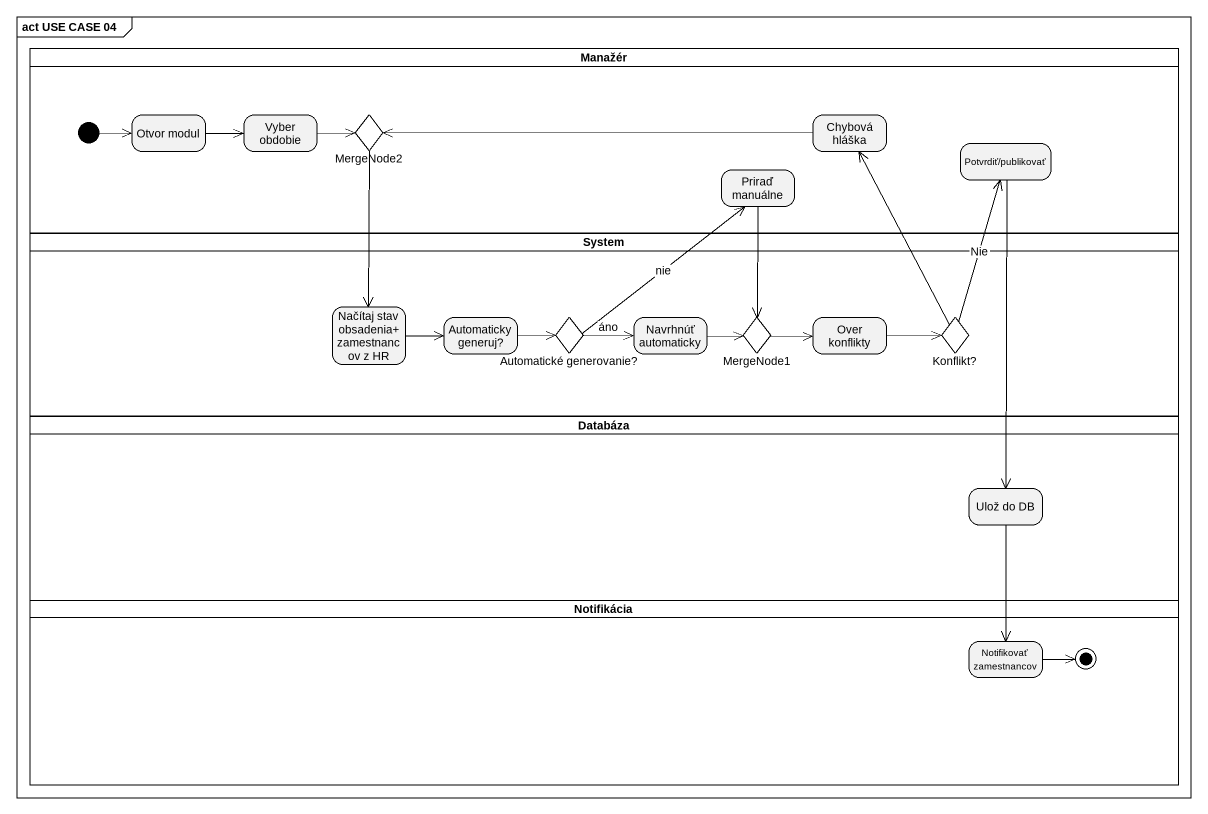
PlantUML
@startuml
mainframe act USE CASE 04
hide empty description
state Manažér <<partition>> {
  state "Otvor modul" as Otvor_modul
  state "Vyber obdobie" as Vyber_obdobie
  state MergeNode2 <<choice>>
  state "Chybová hláška" as Chybová_hláška
  state "Potvrdiť/publikovať" as Potvrdiť_publikovať
  state "Priraď manuálne" as Priraď_manuálne
  [*] -right-> Otvor_modul
}
state System <<partition>> {
  state "Načítaj stav obsadenia+zamestnancov z HR" as Načítaj_stav_obsadenia
  state "Automaticky generuj?" as Automaticky_generuj
  state "Automatické generovanie?" as Automatické_generovanie <<choice>>
  state "Navrhnúť automaticky" as Navrhnúť_automaticky
  state MergeNode1 <<choice>>
  state "Over konflikty" as Over_konflikty
  state "Konflikt?" as Konflikt <<choice>>
}
state Databáza <<partition>> {
  state "Ulož do DB" as Ulož_do_DB
}
state Notifikácia <<partition>> {
  state "Notifikovať zamestnancov" as Notifikovať_zamestnancov
  Notifikovať_zamestnancov -right-> [*]
}
Otvor_modul -right-> Vyber_obdobie
Vyber_obdobie -right-> MergeNode2
MergeNode2 --> Načítaj_stav_obsadenia
Chybová_hláška -left-> MergeNode2
Potvrdiť_publikovať --> Ulož_do_DB
Priraď_manuálne --> MergeNode1
Načítaj_stav_obsadenia -right-> Automaticky_generuj
Automaticky_generuj -right-> Automatické_generovanie
Automatické_generovanie -up-> Priraď_manuálne : nie
Automatické_generovanie -right-> Navrhnúť_automaticky : áno
Navrhnúť_automaticky -right-> MergeNode1
MergeNode1 -right-> Over_konflikty
Over_konflikty -right-> Konflikt
Konflikt -up-> Chybová_hláška
Konflikt -up-> Potvrdiť_publikovať : Nie
Ulož_do_DB --> Notifikovať_zamestnancov
@enduml
